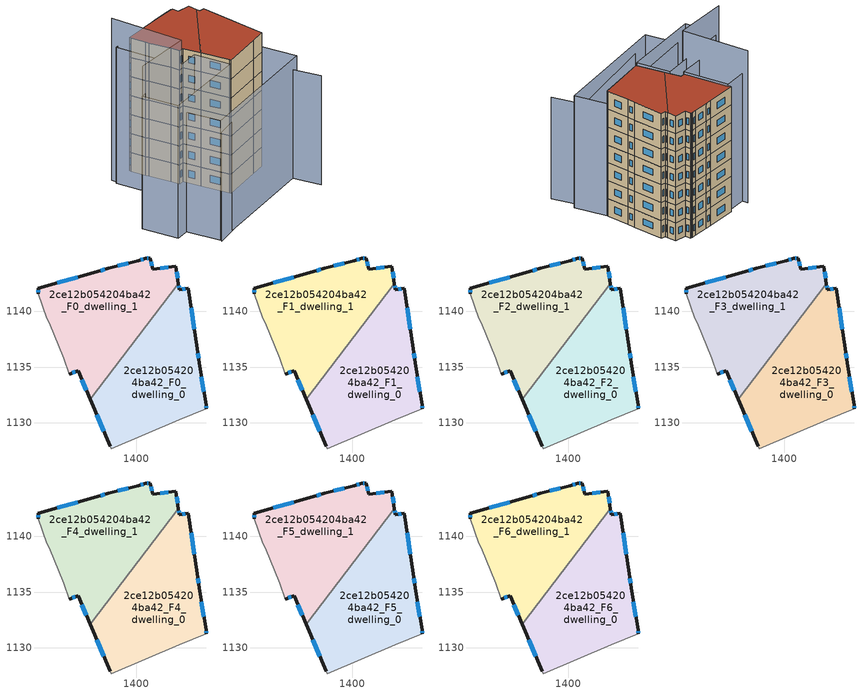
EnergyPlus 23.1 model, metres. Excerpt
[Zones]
2ce12b054204ba42_F0_dwelling_0
 floor ground (EU_floor_Construction): 1404.68,1142.07 1405.48,1136.67 1405.68,1135.36 1406.28,1131.56 1406.28,1131.26 1403.87,1130.26 1397.77,1127.66 1397.67,1127.86 1395.87,1132.09 1403.8,1142.5 1403.88,1141.97 z0
 wall outside (EU_wall_Construction): 1395.87,1132.09 1397.67,1127.86 / 1406.28,1131.26 1406.28,1131.56 1405.68,1135.36 1405.48,1136.67 1404.68,1142.07 1403.88,1141.97 1403.8,1142.5 z0:3
 wall adiabatic (EU_wall_Construction): 1397.67,1127.86 1397.77,1127.66 1403.87,1130.26 1406.28,1131.26 z0:3
 wall to 2ce12b054204ba42_F0_dwelling_1 (EU_wall_Construction): 1403.8,1142.5 1395.87,1132.09 z0:3
 window (EU_Window_Construction): 1396.45,1130.73 1397.09,1129.23 / 1403.85,1142.14 1403.83,1142.33 / 1404.42,1142.04 1404.13,1142 / 1405.22,1138.41 1404.93,1140.33 / 1405.61,1135.78 1405.54,1136.25 / 1406.08,1132.79 1405.87,1134.14 / 1406.28,1131.36 1406.28,1131.47 z0.97:2.03
2ce12b054204ba42_F0_dwelling_1
 floor ground (EU_floor_Construction): 1403.58,1144.07 1403.8,1142.5 1395.87,1132.09 1394.77,1134.67 1393.97,1134.37 1393.47,1135.77 1392.17,1138.97 1391.97,1139.37 1391.17,1141.57 1391.17,1142.07 1396.47,1143.57 1397.47,1143.87 1400.17,1144.57 1400.88,1144.77 1401.18,1144.77 1401.28,1144.77 1401.47,1143.77 z0
 wall outside (EU_wall_Construction): 1403.8,1142.5 1403.58,1144.07 1401.47,1143.77 1401.28,1144.77 1401.18,1144.77 1400.88,1144.77 1400.17,1144.57 1397.47,1143.87 1396.47,1143.57 1391.17,1142.07 1391.17,1141.57 / 1393.97,1134.37 1394.77,1134.67 1395.87,1132.09 z0:3
 wall adiabatic (EU_wall_Construction): 1391.17,1141.57 1391.97,1139.37 1392.17,1138.97 1393.47,1135.77 1393.97,1134.37 z0:3
 window (EU_Window_Construction): 1391.17,1141.91 1391.17,1141.73 / 1394.76,1143.09 1392.88,1142.56 / 1397.15,1143.78 1396.79,1143.67 / 1399.3,1144.35 1398.34,1144.1 / 1400.65,1144.71 1400.4,1144.64 / 1401.08,1144.77 1400.97,1144.77 / 1401.41,1144.09 1401.34,1144.45 / 1402.9,1143.97 1402.15,1143.87 / 1403.73,1143 1403.65,1143.56 / 1395.12,1133.84 1395.51,1132.92 / 1394.23,1134.46 1394.51,1134.57 z0.97:2.03
2ce12b054204ba42_F1_dwelling_0
 floor to 2ce12b054204ba42_F0_dwelling_0 (EU_floor_Construction): 1404.68,1142.07 1405.48,1136.67 1405.68,1135.36 1406.27,1131.56 1406.27,1131.26 1403.87,1130.26 1397.77,1127.66 1397.67,1127.86 1395.87,1132.09 1403.8,1142.5 1403.88,1141.97 z3
 wall outside (EU_wall_Construction): 1395.87,1132.09 1397.67,1127.86 / 1406.28,1131.26 1406.28,1131.56 1405.68,1135.36 1405.48,1136.67 1404.68,1142.07 1403.88,1141.97 1403.8,1142.5 z3:6
 wall adiabatic (EU_wall_Construction): 1397.67,1127.86 1397.77,1127.66 1403.87,1130.26 1406.28,1131.26 z3:6
 wall to 2ce12b054204ba42_F1_dwelling_1 (EU_wall_Construction): 1403.8,1142.5 1395.87,1132.09 z3:6
 window (EU_Window_Construction): 1396.45,1130.73 1397.09,1129.23 / 1403.85,1142.14 1403.83,1142.33 / 1404.42,1142.04 1404.13,1142 / 1405.22,1138.41 1404.93,1140.33 / 1405.61,1135.78 1405.54,1136.25 / 1406.08,1132.79 1405.87,1134.14 / 1406.28,1131.36 1406.28,1131.47 z3.97:5.03
2ce12b054204ba42_F1_dwelling_1
 floor to 2ce12b054204ba42_F0_dwelling_1 (EU_floor_Construction): 1403.58,1144.07 1403.8,1142.5 1395.87,1132.09 1394.77,1134.67 1393.97,1134.37 1393.47,1135.77 1392.17,1138.97 1391.97,1139.37 1391.17,1141.57 1391.17,1142.07 1396.47,1143.57 1397.47,1143.87 1400.17,1144.57 1400.88,1144.77 1401.18,1144.77 1401.27,1144.77 1401.47,1143.77 z3
 wall outside (EU_wall_Construction): 1403.8,1142.5 1403.58,1144.07 1401.47,1143.77 1401.28,1144.77 1401.18,1144.77 1400.88,1144.77 1400.17,1144.57 1397.47,1143.87 1396.47,1143.57 1391.17,1142.07 1391.17,1141.57 / 1393.97,1134.37 1394.77,1134.67 1395.87,1132.09 z3:6
 wall adiabatic (EU_wall_Construction): 1391.17,1141.57 1391.97,1139.37 1392.17,1138.97 1393.47,1135.77 1393.97,1134.37 z3:6
 window (EU_Window_Construction): 1391.17,1141.91 1391.17,1141.73 / 1394.76,1143.09 1392.88,1142.56 / 1397.15,1143.78 1396.79,1143.67 / 1399.3,1144.35 1398.34,1144.1 / 1400.65,1144.71 1400.4,1144.64 / 1401.08,1144.77 1400.97,1144.77 / 1401.41,1144.09 1401.34,1144.45 / 1402.9,1143.97 1402.15,1143.87 / 1403.73,1143 1403.65,1143.56 / 1395.12,1133.84 1395.51,1132.92 / 1394.23,1134.46 1394.51,1134.57 z3.97:5.03
2ce12b054204ba42_F2_dwelling_0
 floor to 2ce12b054204ba42_F1_dwelling_0 (EU_floor_Construction): 1404.68,1142.07 1405.48,1136.67 1405.68,1135.36 1406.27,1131.56 1406.27,1131.26 1403.87,1130.26 1397.77,1127.66 1397.67,1127.86 1395.87,1132.09 1403.8,1142.5 1403.88,1141.97 z6
 wall outside (EU_wall_Construction): 1395.87,1132.09 1397.67,1127.86 / 1406.28,1131.26 1406.28,1131.56 1405.68,1135.36 1405.48,1136.67 1404.68,1142.07 1403.88,1141.97 1403.8,1142.5 z6:9
 wall adiabatic (EU_wall_Construction): 1397.67,1127.86 1397.77,1127.66 1403.87,1130.26 1406.28,1131.26 z6:9
 wall to 2ce12b054204ba42_F2_dwelling_1 (EU_wall_Construction): 1403.8,1142.5 1395.87,1132.09 z6:9
 window (EU_Window_Construction): 1396.45,1130.73 1397.09,1129.23 / 1403.85,1142.14 1403.83,1142.33 / 1404.42,1142.04 1404.13,1142 / 1405.22,1138.41 1404.93,1140.33 / 1405.61,1135.78 1405.54,1136.25 / 1406.08,1132.79 1405.87,1134.14 / 1406.28,1131.36 1406.28,1131.47 z6.97:8.03
2ce12b054204ba42_F2_dwelling_1
 floor to 2ce12b054204ba42_F1_dwelling_1 (EU_floor_Construction): 1403.58,1144.07 1403.8,1142.5 1395.87,1132.09 1394.77,1134.67 1393.97,1134.37 1393.47,1135.77 1392.17,1138.97 1391.97,1139.37 1391.17,1141.57 1391.17,1142.07 1396.47,1143.57 1397.47,1143.87 1400.17,1144.57 1400.88,1144.77 1401.18,1144.77 1401.27,1144.77 1401.47,1143.77 z6
 wall outside (EU_wall_Construction): 1403.8,1142.5 1403.58,1144.07 1401.47,1143.77 1401.28,1144.77 1401.18,1144.77 1400.88,1144.77 1400.17,1144.57 1397.47,1143.87 1396.47,1143.57 1391.17,1142.07 1391.17,1141.57 / 1393.97,1134.37 1394.77,1134.67 1395.87,1132.09 z6:9
 wall adiabatic (EU_wall_Construction): 1391.17,1141.57 1391.97,1139.37 1392.17,1138.97 1393.47,1135.77 1393.97,1134.37 z6:9
 window (EU_Window_Construction): 1391.17,1141.91 1391.17,1141.73 / 1394.76,1143.09 1392.88,1142.56 / 1397.15,1143.78 1396.79,1143.67 / 1399.3,1144.35 1398.34,1144.1 / 1400.65,1144.71 1400.4,1144.64 / 1401.08,1144.77 1400.97,1144.77 / 1401.41,1144.09 1401.34,1144.45 / 1402.9,1143.97 1402.15,1143.87 / 1403.73,1143 1403.65,1143.56 / 1395.12,1133.84 1395.51,1132.92 / 1394.23,1134.46 1394.51,1134.57 z6.97:8.03
2ce12b054204ba42_F3_dwelling_0
 floor to 2ce12b054204ba42_F2_dwelling_0 (EU_floor_Construction): 1404.68,1142.07 1405.48,1136.67 1405.68,1135.36 1406.27,1131.56 1406.27,1131.26 1403.87,1130.26 1397.77,1127.66 1397.67,1127.86 1395.87,1132.09 1403.8,1142.5 1403.88,1141.97 z9
 wall outside (EU_wall_Construction): 1395.87,1132.09 1397.67,1127.86 / 1406.28,1131.26 1406.28,1131.56 1405.68,1135.36 1405.48,1136.67 1404.68,1142.07 1403.88,1141.97 1403.8,1142.5 z9:12
 wall adiabatic (EU_wall_Construction): 1397.67,1127.86 1397.77,1127.66 1403.87,1130.26 1406.28,1131.26 z9:12
 wall to 2ce12b054204ba42_F3_dwelling_1 (EU_wall_Construction): 1403.8,1142.5 1395.87,1132.09 z9:12
 window (EU_Window_Construction): 1396.45,1130.73 1397.09,1129.23 / 1403.85,1142.14 1403.83,1142.33 / 1404.42,1142.04 1404.13,1142 / 1405.22,1138.41 1404.93,1140.33 / 1405.61,1135.78 1405.54,1136.25 / 1406.08,1132.79 1405.87,1134.14 / 1406.28,1131.36 1406.28,1131.47 z9.97:11.03
2ce12b054204ba42_F3_dwelling_1
 floor to 2ce12b054204ba42_F2_dwelling_1 (EU_floor_Construction): 1403.58,1144.07 1403.8,1142.5 1395.87,1132.09 1394.77,1134.67 1393.97,1134.37 1393.47,1135.77 1392.17,1138.97 1391.97,1139.37 1391.17,1141.57 1391.17,1142.07 1396.47,1143.57 1397.47,1143.87 1400.17,1144.57 1400.88,1144.77 1401.18,1144.77 1401.27,1144.77 1401.47,1143.77 z9
 wall outside (EU_wall_Construction): 1403.8,1142.5 1403.58,1144.07 1401.47,1143.77 1401.28,1144.77 1401.18,1144.77 1400.88,1144.77 1400.17,1144.57 1397.47,1143.87 1396.47,1143.57 1391.17,1142.07 1391.17,1141.57 / 1393.97,1134.37 1394.77,1134.67 1395.87,1132.09 z9:12
 wall adiabatic (EU_wall_Construction): 1391.17,1141.57 1391.97,1139.37 1392.17,1138.97 1393.47,1135.77 1393.97,1134.37 z9:12
 window (EU_Window_Construction): 1391.17,1141.91 1391.17,1141.73 / 1394.76,1143.09 1392.88,1142.56 / 1397.15,1143.78 1396.79,1143.67 / 1399.3,1144.35 1398.34,1144.1 / 1400.65,1144.71 1400.4,1144.64 / 1401.08,1144.77 1400.97,1144.77 / 1401.41,1144.09 1401.34,1144.45 / 1402.9,1143.97 1402.15,1143.87 / 1403.73,1143 1403.65,1143.56 / 1395.12,1133.84 1395.51,1132.92 / 1394.23,1134.46 1394.51,1134.57 z9.97:11.03
2ce12b054204ba42_F4_dwelling_0
 floor to 2ce12b054204ba42_F3_dwelling_0 (EU_floor_Construction): 1404.68,1142.07 1405.48,1136.67 1405.68,1135.36 1406.27,1131.56 1406.27,1131.26 1403.87,1130.26 1397.77,1127.66 1397.67,1127.86 1395.87,1132.09 1403.8,1142.5 1403.88,1141.97 z12
 wall outside (EU_wall_Construction): 1395.87,1132.09 1397.67,1127.86 / 1406.28,1131.26 1406.28,1131.56 1405.68,1135.36 1405.48,1136.67 1404.68,1142.07 1403.88,1141.97 1403.8,1142.5 z12:15
 wall adiabatic (EU_wall_Construction): 1397.67,1127.86 1397.77,1127.66 1403.87,1130.26 1406.28,1131.26 z12:15
 wall to 2ce12b054204ba42_F4_dwelling_1 (EU_wall_Construction): 1403.8,1142.5 1395.87,1132.09 z12:15
 window (EU_Window_Construction): 1396.45,1130.73 1397.09,1129.23 / 1403.85,1142.14 1403.83,1142.33 / 1404.42,1142.04 1404.13,1142 / 1405.22,1138.41 1404.93,1140.33 / 1405.61,1135.78 1405.54,1136.25 / 1406.08,1132.79 1405.87,1134.14 / 1406.28,1131.36 1406.28,1131.47 z12.97:14.03
2ce12b054204ba42_F4_dwelling_1
 floor to 2ce12b054204ba42_F3_dwelling_1 (EU_floor_Construction): 1403.58,1144.07 1403.8,1142.5 1395.87,1132.09 1394.77,1134.67 1393.97,1134.37 1393.47,1135.77 1392.17,1138.97 1391.97,1139.37 1391.17,1141.57 1391.17,1142.07 1396.47,1143.57 1397.47,1143.87 1400.17,1144.57 1400.88,1144.77 1401.18,1144.77 1401.27,1144.77 1401.47,1143.77 z12
 wall outside (EU_wall_Construction): 1403.8,1142.5 1403.58,1144.07 1401.47,1143.77 1401.28,1144.77 1401.18,1144.77 1400.88,1144.77 1400.17,1144.57 1397.47,1143.87 1396.47,1143.57 1391.17,1142.07 1391.17,1141.57 / 1393.97,1134.37 1394.77,1134.67 1395.87,1132.09 z12:15
 wall adiabatic (EU_wall_Construction): 1391.17,1141.57 1391.97,1139.37 1392.17,1138.97 1393.47,1135.77 1393.97,1134.37 z12:15
 window (EU_Window_Construction): 1391.17,1141.91 1391.17,1141.73 / 1394.76,1143.09 1392.88,1142.56 / 1397.15,1143.78 1396.79,1143.67 / 1399.3,1144.35 1398.34,1144.1 / 1400.65,1144.71 1400.4,1144.64 / 1401.08,1144.77 1400.97,1144.77 / 1401.41,1144.09 1401.34,1144.45 / 1402.9,1143.97 1402.15,1143.87 / 1403.73,1143 1403.65,1143.56 / 1395.12,1133.84 1395.51,1132.92 / 1394.23,1134.46 1394.51,1134.57 z12.97:14.03
2ce12b054204ba42_F5_dwelling_0
 floor to 2ce12b054204ba42_F4_dwelling_0 (EU_floor_Construction): 1404.68,1142.07 1405.48,1136.67 1405.68,1135.36 1406.27,1131.56 1406.27,1131.26 1403.87,1130.26 1397.77,1127.66 1397.67,1127.86 1395.87,1132.09 1403.8,1142.5 1403.88,1141.97 z15
 wall outside (EU_wall_Construction): 1395.87,1132.09 1397.67,1127.86 / 1406.28,1131.26 1406.28,1131.56 1405.68,1135.36 1405.48,1136.67 1404.68,1142.07 1403.88,1141.97 1403.8,1142.5 z15:18
 wall adiabatic (EU_wall_Construction): 1397.67,1127.86 1397.77,1127.66 1403.87,1130.26 1406.28,1131.26 z15:18
 wall to 2ce12b054204ba42_F5_dwelling_1 (EU_wall_Construction): 1403.8,1142.5 1395.87,1132.09 z15:18
 window (EU_Window_Construction): 1396.45,1130.73 1397.09,1129.23 / 1403.85,1142.14 1403.83,1142.33 / 1404.42,1142.04 1404.13,1142 / 1405.22,1138.41 1404.93,1140.33 / 1405.61,1135.78 1405.54,1136.25 / 1406.08,1132.79 1405.87,1134.14 / 1406.28,1131.36 1406.28,1131.47 z15.97:17.03
2ce12b054204ba42_F5_dwelling_1
 floor to 2ce12b054204ba42_F4_dwelling_1 (EU_floor_Construction): 1403.58,1144.07 1403.8,1142.5 1395.87,1132.09 1394.77,1134.67 1393.97,1134.37 1393.47,1135.77 1392.17,1138.97 1391.97,1139.37 1391.17,1141.57 1391.17,1142.07 1396.47,1143.57 1397.47,1143.87 1400.17,1144.57 1400.88,1144.77 1401.18,1144.77 1401.27,1144.77 1401.47,1143.77 z15
 wall outside (EU_wall_Construction): 1403.8,1142.5 1403.58,1144.07 1401.47,1143.77 1401.28,1144.77 1401.18,1144.77 1400.88,1144.77 1400.17,1144.57 1397.47,1143.87 1396.47,1143.57 1391.17,1142.07 1391.17,1141.57 / 1393.97,1134.37 1394.77,1134.67 1395.87,1132.09 z15:18
 wall adiabatic (EU_wall_Construction): 1391.17,1141.57 1391.97,1139.37 1392.17,1138.97 1393.47,1135.77 1393.97,1134.37 z15:18
 window (EU_Window_Construction): 1391.17,1141.91 1391.17,1141.73 / 1394.76,1143.09 1392.88,1142.56 / 1397.15,1143.78 1396.79,1143.67 / 1399.3,1144.35 1398.34,1144.1 / 1400.65,1144.71 1400.4,1144.64 / 1401.08,1144.77 1400.97,1144.77 / 1401.41,1144.09 1401.34,1144.45 / 1402.9,1143.97 1402.15,1143.87 / 1403.73,1143 1403.65,1143.56 / 1395.12,1133.84 1395.51,1132.92 / 1394.23,1134.46 1394.51,1134.57 z15.97:17.03
2ce12b054204ba42_F6_dwelling_0
 floor to 2ce12b054204ba42_F5_dwelling_0 (EU_floor_Construction): 1404.68,1142.07 1405.48,1136.67 1405.68,1135.36 1406.27,1131.56 1406.27,1131.26 1403.87,1130.26 1397.77,1127.66 1397.67,1127.86 1395.87,1132.09 1403.8,1142.5 1403.88,1141.97 z18
 wall outside (EU_wall_Construction): 1395.87,1132.09 1397.67,1127.86 / 1406.28,1131.26 1406.28,1131.56 1405.68,1135.36 1405.48,1136.67 1404.68,1142.07 1403.88,1141.97 1403.8,1142.5 z18:21
 wall adiabatic (EU_wall_Construction): 1397.67,1127.86 1397.77,1127.66 1403.87,1130.26 1406.28,1131.26 z18:21
 wall to 2ce12b054204ba42_F6_dwelling_1 (EU_wall_Construction): 1403.8,1142.5 1395.87,1132.09 z18:21
 window (EU_Window_Construction): 1396.45,1130.73 1397.09,1129.23 / 1403.85,1142.14 1403.83,1142.33 / 1404.42,1142.04 1404.13,1142 / 1405.22,1138.41 1404.93,1140.33 / 1405.61,1135.78 1405.54,1136.25 / 1406.08,1132.79 1405.87,1134.14 / 1406.28,1131.36 1406.28,1131.47 z18.97:20.03
 roof outside (EU_roof_Construction): 1403.87,1130.26 1406.28,1131.26 1406.28,1131.56 1405.68,1135.36 1405.48,1136.67 1404.68,1142.07 1403.88,1141.97 1403.8,1142.5 1395.87,1132.09 1397.67,1127.86 1397.77,1127.66 z21
2ce12b054204ba42_F6_dwelling_1
 floor to 2ce12b054204ba42_F5_dwelling_1 (EU_floor_Construction): 1403.58,1144.07 1403.8,1142.5 1395.87,1132.09 1394.77,1134.67 1393.97,1134.37 1393.47,1135.77 1392.17,1138.97 1391.97,1139.37 1391.17,1141.57 1391.17,1142.07 1396.47,1143.57 1397.47,1143.87 1400.17,1144.57 1400.88,1144.77 1401.18,1144.77 1401.27,1144.77 1401.47,1143.77 z18
 wall outside (EU_wall_Construction): 1403.8,1142.5 1403.58,1144.07 1401.47,1143.77 1401.28,1144.77 1401.18,1144.77 1400.88,1144.77 1400.17,1144.57 1397.47,1143.87 1396.47,1143.57 1391.17,1142.07 1391.17,1141.57 / 1393.97,1134.37 1394.77,1134.67 1395.87,1132.09 z18:21
 wall adiabatic (EU_wall_Construction): 1391.17,1141.57 1391.97,1139.37 1392.17,1138.97 1393.47,1135.77 1393.97,1134.37 z18:21
 window (EU_Window_Construction): 1391.17,1141.91 1391.17,1141.73 / 1394.76,1143.09 1392.88,1142.56 / 1397.15,1143.78 1396.79,1143.67 / 1399.3,1144.35 1398.34,1144.1 / 1400.65,1144.71 1400.4,1144.64 / 1401.08,1144.77 1400.97,1144.77 / 1401.41,1144.09 1401.34,1144.45 / 1402.9,1143.97 1402.15,1143.87 / 1403.73,1143 1403.65,1143.56 / 1395.12,1133.84 1395.51,1132.92 / 1394.23,1134.46 1394.51,1134.57 z18.97:20.03
 roof outside (EU_roof_Construction): 1395.87,1132.09 1403.8,1142.5 1403.58,1144.07 1401.47,1143.77 1401.28,1144.77 1401.18,1144.77 1400.88,1144.77 1400.17,1144.57 1397.47,1143.87 1396.47,1143.57 1391.17,1142.07 1391.17,1141.57 1391.97,1139.37 1392.17,1138.97 1393.47,1135.77 1393.97,1134.37 1394.77,1134.67 z21
shading: 1387.55,1117.41 1406.87,1126.59 / 1406.87,1126.59 1409.18,1121.73 z0:17.1; 1385.55,1122.75 1406.28,1131.26 / 1406.28,1131.26 1408.37,1126.16 / 1408.37,1126.16 1387.65,1117.65 / 1387.65,1117.65 1385.55,1122.75 z0:18.8; 1381.35,1127.26 1394.97,1132.37 / 1394.97,1132.37 1396.99,1126.98 / 1396.99,1126.98 1383.36,1121.88 / 1383.36,1121.88 1381.35,1127.26 z0:20.9; 1387.39,1141.32 1390.73,1130.12 / 1390.73,1130.12 1381.49,1127.37 z0:25.5; 1393.97,1134.37 1389.86,1132.97 / 1389.86,1132.97 1387.37,1140.28 / 1387.37,1140.28 1391.47,1141.68 / 1391.47,1141.68 1393.97,1134.37 z0:21.4
[Building]
EU S2 Campaign: North Axis=0; Terrain=City; Solar Distribution=FullExterior
[Site:Location]
Lyon-Bron: Latitude=45.75; Longitude=5; Time Zone=1; Elevation=198
[SizingPeriod:WeatherFileDays]
AnnualSizingPeriod: Begin Month=1; Begin Day of Month=1; End Month=12; End Day of Month=31; Day of Week for Start Day=Monday; Use Weather File Daylight Saving Period=No; Use Weather File Rain and Snow Indicators=No
[MATERIAL]
EU_InternalMass_Material: Roughness=MediumRough; Thickness=0.1; Conductivity=1; Density=1800; Specific Heat=900; Thermal Absorptance=0.9; Solar Absorptance=0.7; Visible Absorptance=0.7
[MATERIAL:NOMASS] Roughness=MediumRough; Thermal Absorptance=0.9; Solar Absorptance=0.7; Visible Absorptance=0.7
Name | Thermal Resistance
EU_wall_NoMass | 2.20426
EU_roof_NoMass | 1.82421
EU_floor_NoMass | 2.14752
[WINDOWMATERIAL:SIMPLEGLAZINGSYSTEM]
EU_Window_SimpleGlazing: UFactor=2.59914; Solar Heat Gain Coefficient=0.76; Visible Transmittance=0.76
[CONSTRUCTION]
EU_wall_Construction: EU_wall_NoMass
EU_roof_Construction: EU_roof_NoMass
EU_floor_Construction: EU_floor_NoMass
EU_Window_Construction: EU_Window_SimpleGlazing
EU_InternalMass_Construction: EU_InternalMass_Material
[ZONE] Type=1; Multiplier=1; Ceiling Height=autocalculate; Floor Area=autocalculate; Part of Total Floor Area=Yes
Name | Volume
2ce12b054204ba42_F0_dwelling_0 | 251.832
2ce12b054204ba42_F1_dwelling_0; 2ce12b054204ba42_F2_dwelling_0; 2ce12b054204ba42_F3_dwelling_0; 2ce12b054204ba42_F4_dwelling_0; 2ce12b054204ba42_F5_dwelling_0; 2ce12b054204ba42_F6_dwelling_0 | 251.834
2ce12b054204ba42_F0_dwelling_1; 2ce12b054204ba42_F1_dwelling_1; 2ce12b054204ba42_F2_dwelling_1; 2ce12b054204ba42_F3_dwelling_1; 2ce12b054204ba42_F4_dwelling_1; 2ce12b054204ba42_F5_dwelling_1; 2ce12b054204ba42_F6_dwelling_1 | 251.843
[INTERNALMASS] Construction=EU_InternalMass_Construction
Name | Zone or ZoneList | Surface Area
2ce12b054204ba42_F0_dwelling_0_EU_InternalMass | 2ce12b054204ba42_F0_dwelling_0 | 83.9445
2ce12b054204ba42_F0_dwelling_1_EU_InternalMass | 2ce12b054204ba42_F0_dwelling_1 | 83.9466
2ce12b054204ba42_F1_dwelling_0_EU_InternalMass | 2ce12b054204ba42_F1_dwelling_0 | 83.9445
2ce12b054204ba42_F1_dwelling_1_EU_InternalMass | 2ce12b054204ba42_F1_dwelling_1 | 83.9466
2ce12b054204ba42_F2_dwelling_0_EU_InternalMass | 2ce12b054204ba42_F2_dwelling_0 | 83.9445
2ce12b054204ba42_F2_dwelling_1_EU_InternalMass | 2ce12b054204ba42_F2_dwelling_1 | 83.9466
2ce12b054204ba42_F3_dwelling_0_EU_InternalMass | 2ce12b054204ba42_F3_dwelling_0 | 83.9445
2ce12b054204ba42_F3_dwelling_1_EU_InternalMass | 2ce12b054204ba42_F3_dwelling_1 | 83.9466
2ce12b054204ba42_F4_dwelling_0_EU_InternalMass | 2ce12b054204ba42_F4_dwelling_0 | 83.9445
2ce12b054204ba42_F4_dwelling_1_EU_InternalMass | 2ce12b054204ba42_F4_dwelling_1 | 83.9466
2ce12b054204ba42_F5_dwelling_0_EU_InternalMass | 2ce12b054204ba42_F5_dwelling_0 | 83.9445
2ce12b054204ba42_F5_dwelling_1_EU_InternalMass | 2ce12b054204ba42_F5_dwelling_1 | 83.9466
2ce12b054204ba42_F6_dwelling_0_EU_InternalMass | 2ce12b054204ba42_F6_dwelling_0 | 83.9445
2ce12b054204ba42_F6_dwelling_1_EU_InternalMass | 2ce12b054204ba42_F6_dwelling_1 | 83.9466
[OTHEREQUIPMENT] Fuel Type=Electricity; Design Level Calculation Method=Watts/Area; Power per Zone Floor Area=1; Fraction Latent=0; Fraction Radiant=0; Fraction Lost=0; Carbon Dioxide Generation Rate=0; EndUse Subcategory=EU_Step8_InternalGains
Name | Zone or ZoneList or Space or SpaceList | Schedule
EU_Step8_InternalGain_2ce12b054204ba42_F0_dwelling_0_f000 | 2ce12b054204ba42_F0_dwelling_0 | EU_Step8_GainSchedule_2ce12b054204ba42_F0_dwelling_0_f000
EU_Step8_InternalGain_2ce12b054204ba42_F0_dwelling_1_f000 | 2ce12b054204ba42_F0_dwelling_1 | EU_Step8_GainSchedule_2ce12b054204ba42_F0_dwelling_1_f000
EU_Step8_InternalGain_2ce12b054204ba42_F1_dwelling_0_f000 | 2ce12b054204ba42_F1_dwelling_0 | EU_Step8_GainSchedule_2ce12b054204ba42_F1_dwelling_0_f000
EU_Step8_InternalGain_2ce12b054204ba42_F1_dwelling_1_f000 | 2ce12b054204ba42_F1_dwelling_1 | EU_Step8_GainSchedule_2ce12b054204ba42_F1_dwelling_1_f000
EU_Step8_InternalGain_2ce12b054204ba42_F2_dwelling_0_f000 | 2ce12b054204ba42_F2_dwelling_0 | EU_Step8_GainSchedule_2ce12b054204ba42_F2_dwelling_0_f000
EU_Step8_InternalGain_2ce12b054204ba42_F2_dwelling_1_f000 | 2ce12b054204ba42_F2_dwelling_1 | EU_Step8_GainSchedule_2ce12b054204ba42_F2_dwelling_1_f000
EU_Step8_InternalGain_2ce12b054204ba42_F3_dwelling_0_f000 | 2ce12b054204ba42_F3_dwelling_0 | EU_Step8_GainSchedule_2ce12b054204ba42_F3_dwelling_0_f000
EU_Step8_InternalGain_2ce12b054204ba42_F3_dwelling_1_f000 | 2ce12b054204ba42_F3_dwelling_1 | EU_Step8_GainSchedule_2ce12b054204ba42_F3_dwelling_1_f000
EU_Step8_InternalGain_2ce12b054204ba42_F4_dwelling_0_f000 | 2ce12b054204ba42_F4_dwelling_0 | EU_Step8_GainSchedule_2ce12b054204ba42_F4_dwelling_0_f000
EU_Step8_InternalGain_2ce12b054204ba42_F4_dwelling_1_f000 | 2ce12b054204ba42_F4_dwelling_1 | EU_Step8_GainSchedule_2ce12b054204ba42_F4_dwelling_1_f000
EU_Step8_InternalGain_2ce12b054204ba42_F5_dwelling_0_f000 | 2ce12b054204ba42_F5_dwelling_0 | EU_Step8_GainSchedule_2ce12b054204ba42_F5_dwelling_0_f000
EU_Step8_InternalGain_2ce12b054204ba42_F5_dwelling_1_f000 | 2ce12b054204ba42_F5_dwelling_1 | EU_Step8_GainSchedule_2ce12b054204ba42_F5_dwelling_1_f000
EU_Step8_InternalGain_2ce12b054204ba42_F6_dwelling_0_f000 | 2ce12b054204ba42_F6_dwelling_0 | EU_Step8_GainSchedule_2ce12b054204ba42_F6_dwelling_0_f000
EU_Step8_InternalGain_2ce12b054204ba42_F6_dwelling_1_f000 | 2ce12b054204ba42_F6_dwelling_1 | EU_Step8_GainSchedule_2ce12b054204ba42_F6_dwelling_1_f000
[ZONEVENTILATION:DESIGNFLOWRATE] Schedule=EU_AlwaysOn; Design Flow Rate Calculation Method=AirChanges/Hour; Air Changes per Hour=0.567084; Ventilation Type=Natural; Fan Pressure Rise=0; Fan Total Efficiency=1; Constant Term Coefficient=1; Temperature Term Coefficient=0; Velocity Term Coefficient=0; Velocity Squared Term Coefficient=0; Minimum Indoor Temperature=-100; Maximum Indoor Temperature=100; Delta Temperature=-100; Minimum Outdoor Temperature=-100; Maximum Outdoor Temperature=100; Maximum Wind Speed=40
Name | Zone or ZoneList or Space or SpaceList
EU_ConstantAir_2ce12b054204ba42_F0_dwelling_0 | 2ce12b054204ba42_F0_dwelling_0
EU_ConstantAir_2ce12b054204ba42_F0_dwelling_1 | 2ce12b054204ba42_F0_dwelling_1
EU_ConstantAir_2ce12b054204ba42_F1_dwelling_0 | 2ce12b054204ba42_F1_dwelling_0
EU_ConstantAir_2ce12b054204ba42_F1_dwelling_1 | 2ce12b054204ba42_F1_dwelling_1
EU_ConstantAir_2ce12b054204ba42_F2_dwelling_0 | 2ce12b054204ba42_F2_dwelling_0
EU_ConstantAir_2ce12b054204ba42_F2_dwelling_1 | 2ce12b054204ba42_F2_dwelling_1
EU_ConstantAir_2ce12b054204ba42_F3_dwelling_0 | 2ce12b054204ba42_F3_dwelling_0
EU_ConstantAir_2ce12b054204ba42_F3_dwelling_1 | 2ce12b054204ba42_F3_dwelling_1
EU_ConstantAir_2ce12b054204ba42_F4_dwelling_0 | 2ce12b054204ba42_F4_dwelling_0
EU_ConstantAir_2ce12b054204ba42_F4_dwelling_1 | 2ce12b054204ba42_F4_dwelling_1
EU_ConstantAir_2ce12b054204ba42_F5_dwelling_0 | 2ce12b054204ba42_F5_dwelling_0
EU_ConstantAir_2ce12b054204ba42_F5_dwelling_1 | 2ce12b054204ba42_F5_dwelling_1
EU_ConstantAir_2ce12b054204ba42_F6_dwelling_0 | 2ce12b054204ba42_F6_dwelling_0
EU_ConstantAir_2ce12b054204ba42_F6_dwelling_1 | 2ce12b054204ba42_F6_dwelling_1
[HVACTEMPLATE:THERMOSTAT] Constant Heating Setpoint=20; Constant Cooling Setpoint=50
EU_HeatOnly_2ce12b054204ba42_F0_dwelling_0; EU_HeatOnly_2ce12b054204ba42_F0_dwelling_1; EU_HeatOnly_2ce12b054204ba42_F1_dwelling_0; EU_HeatOnly_2ce12b054204ba42_F1_dwelling_1; EU_HeatOnly_2ce12b054204ba42_F2_dwelling_0; EU_HeatOnly_2ce12b054204ba42_F2_dwelling_1; EU_HeatOnly_2ce12b054204ba42_F3_dwelling_0; EU_HeatOnly_2ce12b054204ba42_F3_dwelling_1; EU_HeatOnly_2ce12b054204ba42_F4_dwelling_0; EU_HeatOnly_2ce12b054204ba42_F4_dwelling_1; EU_HeatOnly_2ce12b054204ba42_F5_dwelling_0; EU_HeatOnly_2ce12b054204ba42_F5_dwelling_1; EU_HeatOnly_2ce12b054204ba42_F6_dwelling_0; EU_HeatOnly_2ce12b054204ba42_F6_dwelling_1
[HVACTEMPLATE:ZONE:IDEALLOADSAIRSYSTEM] System Availability Schedule=EU_AlwaysOn; Maximum Heating Supply Air Temperature=50; Minimum Cooling Supply Air Temperature=13; Maximum Heating Supply Air Humidity Ratio=0.0156; Minimum Cooling Supply Air Humidity Ratio=0.0077; Heating Limit=NoLimit; Cooling Limit=NoLimit; Heating Availability Schedule=EU_AlwaysOn; Cooling Availability Schedule=EU_CoolingOff; Dehumidification Control Type=ConstantSensibleHeatRatio; Cooling Sensible Heat Ratio=0.7; Dehumidification Setpoint=60; Humidification Control Type=None; Humidification Setpoint=30; Outdoor Air Method=None; Outdoor Air Flow Rate per Person=0.00944; Outdoor Air Flow Rate per Zone Floor Area=0; Outdoor Air Flow Rate per Zone=0; Demand Controlled Ventilation Type=None; Outdoor Air Economizer Type=NoEconomizer; Heat Recovery Type=None; Sensible Heat Recovery Effectiveness=0.7; Latent Heat Recovery Effectiveness=0.65
Name | Template Thermostat
2ce12b054204ba42_F0_dwelling_0 | EU_HeatOnly_2ce12b054204ba42_F0_dwelling_0
2ce12b054204ba42_F0_dwelling_1 | EU_HeatOnly_2ce12b054204ba42_F0_dwelling_1
2ce12b054204ba42_F1_dwelling_0 | EU_HeatOnly_2ce12b054204ba42_F1_dwelling_0
2ce12b054204ba42_F1_dwelling_1 | EU_HeatOnly_2ce12b054204ba42_F1_dwelling_1
2ce12b054204ba42_F2_dwelling_0 | EU_HeatOnly_2ce12b054204ba42_F2_dwelling_0
2ce12b054204ba42_F2_dwelling_1 | EU_HeatOnly_2ce12b054204ba42_F2_dwelling_1
2ce12b054204ba42_F3_dwelling_0 | EU_HeatOnly_2ce12b054204ba42_F3_dwelling_0
2ce12b054204ba42_F3_dwelling_1 | EU_HeatOnly_2ce12b054204ba42_F3_dwelling_1
2ce12b054204ba42_F4_dwelling_0 | EU_HeatOnly_2ce12b054204ba42_F4_dwelling_0
2ce12b054204ba42_F4_dwelling_1 | EU_HeatOnly_2ce12b054204ba42_F4_dwelling_1
2ce12b054204ba42_F5_dwelling_0 | EU_HeatOnly_2ce12b054204ba42_F5_dwelling_0
2ce12b054204ba42_F5_dwelling_1 | EU_HeatOnly_2ce12b054204ba42_F5_dwelling_1
2ce12b054204ba42_F6_dwelling_0 | EU_HeatOnly_2ce12b054204ba42_F6_dwelling_0
2ce12b054204ba42_F6_dwelling_1 | EU_HeatOnly_2ce12b054204ba42_F6_dwelling_1
[SIZING:ZONE] Zone Cooling Design Supply Air Temperature Input Method=SupplyAirTemperature; Zone Cooling Design Supply Air Temperature=13; Zone Heating Design Supply Air Temperature Input Method=SupplyAirTemperature; Zone Heating Design Supply Air Temperature=50; Zone Cooling Design Supply Air Humidity Ratio=0.008; Zone Heating Design Supply Air Humidity Ratio=0.008; Cooling Design Air Flow Method=DesignDay; Cooling Design Air Flow Rate=0; Cooling Minimum Air Flow per Zone Floor Area=0.000762; Cooling Minimum Air Flow=0; Cooling Minimum Air Flow Fraction=0.2; Heating Design Air Flow Method=DesignDay; Heating Design Air Flow Rate=0; Heating Maximum Air Flow per Zone Floor Area=0.002032; Heating Maximum Air Flow=0.141576; Heating Maximum Air Flow Fraction=0.3; Account for Dedicated Outdoor Air System=No; Dedicated Outdoor Air System Control Strategy=NeutralSupplyAir; Dedicated Outdoor Air Low Setpoint Temperature for Design=autosize; Dedicated Outdoor Air High Setpoint Temperature for Design=autosize; Zone Load Sizing Method=Sensible Load Only No Latent Load; Zone Latent Cooling Design Supply Air Humidity Ratio Input Method=HumidityRatioDifference; Zone Cooling Design Supply Air Humidity Ratio Difference=0.005; Zone Latent Heating Design Supply Air Humidity Ratio Input Method=HumidityRatioDifference; Zone Humidification Design Supply Air Humidity Ratio Difference=0.005
2ce12b054204ba42_F0_dwelling_0; 2ce12b054204ba42_F0_dwelling_1; 2ce12b054204ba42_F1_dwelling_0; 2ce12b054204ba42_F1_dwelling_1; 2ce12b054204ba42_F2_dwelling_0; 2ce12b054204ba42_F2_dwelling_1; 2ce12b054204ba42_F3_dwelling_0; 2ce12b054204ba42_F3_dwelling_1; 2ce12b054204ba42_F4_dwelling_0; 2ce12b054204ba42_F4_dwelling_1; 2ce12b054204ba42_F5_dwelling_0; 2ce12b054204ba42_F5_dwelling_1; 2ce12b054204ba42_F6_dwelling_0; 2ce12b054204ba42_F6_dwelling_1
[SCHEDULE:CONSTANT]
Name | Hourly Value
EU_AlwaysOn | 1
EU_CoolingOff | 0
[SCHEDULE:FILE] Column Number=1; Rows to Skip at Top=0; Number of Hours of Data=8760; Column Separator=Comma; Interpolate to Timestep=No; Minutes per Item=60; Adjust Schedule for Daylight Savings=Yes
Name | File
EU_Step8_GainSchedule_2ce12b054204ba42_F0_dwelling_0_f000 | ../../schedules/2ce12b054204ba42/2ce12b054204ba42_F0_dwelling_0_f000_gain.csv
EU_Step8_GainSchedule_2ce12b054204ba42_F0_dwelling_1_f000 | ../../schedules/2ce12b054204ba42/2ce12b054204ba42_F0_dwelling_1_f000_gain.csv
EU_Step8_GainSchedule_2ce12b054204ba42_F1_dwelling_0_f000 | ../../schedules/2ce12b054204ba42/2ce12b054204ba42_F1_dwelling_0_f000_gain.csv
EU_Step8_GainSchedule_2ce12b054204ba42_F1_dwelling_1_f000 | ../../schedules/2ce12b054204ba42/2ce12b054204ba42_F1_dwelling_1_f000_gain.csv
EU_Step8_GainSchedule_2ce12b054204ba42_F2_dwelling_0_f000 | ../../schedules/2ce12b054204ba42/2ce12b054204ba42_F2_dwelling_0_f000_gain.csv
EU_Step8_GainSchedule_2ce12b054204ba42_F2_dwelling_1_f000 | ../../schedules/2ce12b054204ba42/2ce12b054204ba42_F2_dwelling_1_f000_gain.csv
EU_Step8_GainSchedule_2ce12b054204ba42_F3_dwelling_0_f000 | ../../schedules/2ce12b054204ba42/2ce12b054204ba42_F3_dwelling_0_f000_gain.csv
EU_Step8_GainSchedule_2ce12b054204ba42_F3_dwelling_1_f000 | ../../schedules/2ce12b054204ba42/2ce12b054204ba42_F3_dwelling_1_f000_gain.csv
EU_Step8_GainSchedule_2ce12b054204ba42_F4_dwelling_0_f000 | ../../schedules/2ce12b054204ba42/2ce12b054204ba42_F4_dwelling_0_f000_gain.csv
EU_Step8_GainSchedule_2ce12b054204ba42_F4_dwelling_1_f000 | ../../schedules/2ce12b054204ba42/2ce12b054204ba42_F4_dwelling_1_f000_gain.csv
EU_Step8_GainSchedule_2ce12b054204ba42_F5_dwelling_0_f000 | ../../schedules/2ce12b054204ba42/2ce12b054204ba42_F5_dwelling_0_f000_gain.csv
EU_Step8_GainSchedule_2ce12b054204ba42_F5_dwelling_1_f000 | ../../schedules/2ce12b054204ba42/2ce12b054204ba42_F5_dwelling_1_f000_gain.csv
EU_Step8_GainSchedule_2ce12b054204ba42_F6_dwelling_0_f000 | ../../schedules/2ce12b054204ba42/2ce12b054204ba42_F6_dwelling_0_f000_gain.csv
EU_Step8_GainSchedule_2ce12b054204ba42_F6_dwelling_1_f000 | ../../schedules/2ce12b054204ba42/2ce12b054204ba42_F6_dwelling_1_f000_gain.csv
